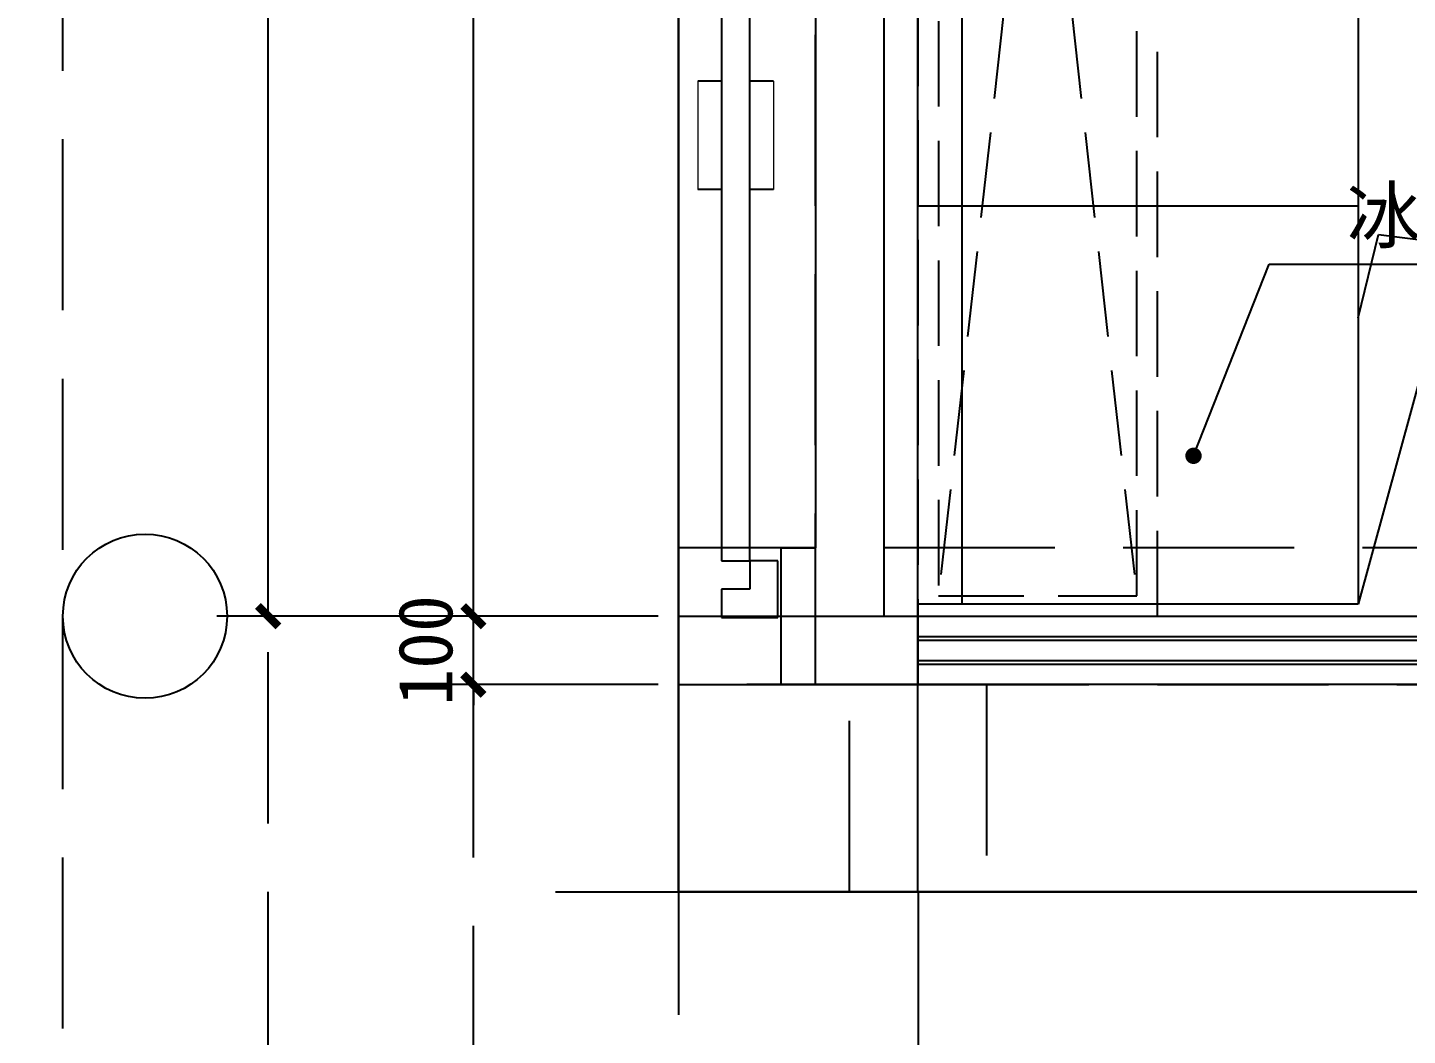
# Model space of a CAD drawing. Header units: millimetres. Extents: x -15 to 66915, y -15 to 18798.
# Drawn here: x 15682 to 17700, y 2686 to 4159 of the extents above; entities that cross this region are included whole.
import ezdxf
from ezdxf.enums import TextEntityAlignment as Align
from ezdxf.xclip import XClip

# ---------------------------------------------------------------- set-up
doc = ezdxf.new("R2010")
doc.units = ezdxf.units.MM
doc.header["$LTSCALE"] = 1000
doc.header["$XCLIPFRAME"] = 2
for name, pattern in [('125-墙体-无障碍$0$DASH', [0.35, 0.25, -0.1]), ('3#-轴线$0$DOTE', [2.42, 2, -0.2, 0.02, -0.2]), ('5#-轴线$0$DOTE', [2.42, 2, -0.2, 0.02, -0.2]), ('DASH', [0.35, 0.25, -0.1])]:
    doc.linetypes.add(name, pattern=pattern)
doc.layers.get('Defpoints').update_dxf_attribs({"color": 4, "linetype": 'DASH'})
for name, color, linetype in [('125-墙体-无障碍$0$140-墙体$0$A-WALL-CONC', 9, 'Continuous'), ('125-墙体-无障碍$0$A-DOOR', 51, 'Continuous'), ('125-墙体-无障碍$0$A-FLOR-SPCL', 225, 'Continuous'), ('125-墙体-无障碍$0$A-WALL-BLOK', 131, 'Continuous'), ('125-墙体-无障碍$0$A-WALL-CONC', 9, 'Continuous'), ('160-J-MC$0$A-DOOR', 51, 'Continuous'), ('160-J-MC$0$A-WALL-CONC', 9, 'Continuous'), ('160-J-MC$0$A-WALL-INSL', 241, 'Continuous'), ('160-墙体$0$A-COLU-CONC-HATC', 204, 'Continuous'), ('160-墙体$0$A-WALL-CONC', 9, 'Continuous'), ('3#-轴线$0$A-ANNO-DOTE', 10, '3#-轴线$0$DOTE'), ('5#-轴线$0$A-ANNO-DOTE', 10, '5#-轴线$0$DOTE'), ('AXIS_TEXT', 7, 'Continuous'), ('厨卫大样-无障碍$0$A-ANNO-AXIS', 3, 'Continuous'), ('厨卫大样-无障碍$0$A-ANNO-DIM-SYMB', 3, 'Continuous'), ('厨卫大样-无障碍$0$A-ANNO-IDEN', 3, 'Continuous'), ('厨卫大样-无障碍$0$A-ANNO-TEXT', 7, 'Continuous')]:
    doc.layers.add(name, color=color, linetype=linetype)
doc.styles.add('125-墙体-无障碍$0$单元-己庚辛$0$C_卫生间_1#$0$WC_4#$0$1F-2#core$0$1F-2#core$0$Standard', font='gbenor.shx', dxfattribs={"bigfont": 'gbcbig.shx'})
doc.styles.add('COMPLEX', font='COMPLEX')
doc.styles.add('厨卫大样-无障碍$0$_TCH_DIM', font='')
doc.styles.add('厨卫大样-无障碍$0$_TCH_DIM_T3', font='')
doc.styles.get('厨卫大样-无障碍$0$_TCH_DIM').set_extended_font_data('SimSun')
doc.styles.get('厨卫大样-无障碍$0$_TCH_DIM_T3').set_extended_font_data('SimSun')
doc.dimstyles.new('厨卫大样-无障碍$0$_TCH_ARCH&&30', dxfattribs={"dimtxt": 79.303797, "dimasz": 30, "dimexe": 75, "dimexo": 90, "dimgap": 30, "dimtad": 1, "dimdec": 0, "dimzin": 0, "dimdsep": 46, "dimtxsty": '厨卫大样-无障碍$0$_TCH_DIM_T3', "dimblk": '厨卫大样-无障碍$0$_ArchTick', "dimcen": 0.09, "dimclrt": 7, "dimazin": 2, "dimtfac": 1, "dimtdec": 0, "dimtix": 1, "dimtmove": 2, "dimatfit": 3, "dimfxl": 100, "dimtolj": 1, "dimtzin": 0, "dimarcsym": 0})

# ---------------------------------------------------------------- blocks, each defined once
blk = doc.blocks.new('140-家具-标', base_point=(48250, 37750.5))
at = {"layer": 'Defpoints'}
blk.add_lwpolyline([(52050, 37750.5), (56700, 37750.5), (56700, 45550.5), (52050, 45550.5)], close=True, dxfattribs=at)
blk = doc.blocks.new('1#2#楼$0$BGTVF')
at = {"xscale": -1}
blk.add_blockref('140-家具-标', (8550, -11100), dxfattribs=at)
blk = doc.blocks.new('160-墙体')
at = {"layer": '160-墙体$0$A-COLU-CONC-HATC'}
for points in [[(3700, 3300), (3700, 100), (3800, 33.3), (3900, 100), (3900, 3300)], [(3350, -100), (3800, -100), (3800, 33.3), (3700, 100), (3350, 100)], [(3800, 33.3), (3800, -100), (4600, -100), (4600, 100), (3900, 100)]]:
    blk.add_hatch(color=256, dxfattribs=at).paths.add_polyline_path(points)
at = {"layer": '160-墙体$0$A-WALL-CONC'}
for p, q in [((3700, 3300), (3700, 100)), ((3900, 3300), (3900, 100)), ((3350, 100), (3700, 100)), ((3900, 100), (4600, 100)), ((4600, 100), (4600, -100)), ((3350, -100), (3800, -100)), ((3800, -100), (4600, -100))]:
    blk.add_line(p, q, dxfattribs=at)
blk = doc.blocks.new('160-J-MC$0$$DorLib2D$00000009')
for p, q in [((0.4129, 0.9053), (0.4129, 0.0807)), ((0.4541, 0.9053), (0.4129, 0.9053)), ((0.4541, 0.0807), (0.4541, 0.9053)), ((0.4129, 0.7822), (0.378, 0.7822)), ((0.489, 0.7822), (0.4541, 0.7822)), ((0.4129, 0.6235), (0.378, 0.6235)), ((0.489, 0.6235), (0.4541, 0.6235)), ((-0.4941, 0.0807), (-0.4529, 0.0807)), ((-0.4941, -0.0018), (-0.4941, 0.0807)), ((-0.4529, 0.0807), (-0.4529, 0.0395)), ((0.4129, 0.0807), (0.4541, 0.0807)), ((0.4953, 0.0807), (0.4541, 0.0807)), ((0.4541, 0.0807), (0.4541, 0.0395)), ((0.4953, -0.0018), (0.4953, 0.0807)), ((-0.4529, 0.0395), (-0.4117, 0.0395)), ((-0.4117, 0.0395), (-0.4117, -0.0018)), ((0.4541, 0.0395), (0.4129, 0.0395)), ((0.4129, 0.0395), (0.4129, -0.0018)), ((-0.4941, -0.0018), (-0.4941, -0.0018)), ((-0.4117, -0.0018), (-0.4941, -0.0018)), ((0.4129, -0.0018), (0.4953, -0.0018)), ((0.4953, -0.0018), (0.4953, -0.0018))]:
    blk.add_line(p, q)
at = {"lineweight": 13}
for p, q in [((0.378, 0.7822), (0.378, 0.6235)), ((0.489, 0.7822), (0.489, 0.6235))]:
    blk.add_line(p, q, dxfattribs=at)
blk.add_arc((0.3716, 0.0817), 0.8246, 87.134, 180.0717, dxfattribs=at)
blk = doc.blocks.new('160-J-MC$0$$WINLIB2D$00000001')
at = {"color": 0}
for points in [[(-0.5, 0.5), (-0.5, -0.5)], [(-0.5, 0.5), (0.5, 0.5)], [(0.5, 0.16667), (-0.5, 0.16667)], [(0.5, -0.16667), (-0.5, -0.16667)], [(-0.5, -0.5), (0.5, -0.5)]]:
    blk.add_lwpolyline(points, dxfattribs=at)
blk = doc.blocks.new('160-J-MC')
at = {"layer": '160-J-MC$0$A-DOOR'}
blk.add_line((-4600, -220), (-5500, -220), dxfattribs=at)
at = {"layer": '160-J-MC$0$A-WALL-CONC'}
blk.add_line((-4600, 100), (-4600, -100), dxfattribs=at)
at = {"layer": '160-J-MC$0$A-WALL-INSL'}
for p, q in [((-3670, -720), (-3670, -220)), ((-3350, -720), (-3670, -720))]:
    blk.add_line(p, q, dxfattribs=at)
blk.add_lwpolyline([(-4600, -100), (-4600, -220), (-3670, -220)], dxfattribs=at)
at = {"layer": '160-J-MC$0$A-DOOR', "zscale": 320, "rotation": 180}
for name, p, xscale, yscale in [('160-J-MC$0$$WINLIB2D$00000001', (-7150, -60), 3300, -320), ('160-J-MC$0$$DorLib2D$00000009', (-5050, -60), -900, 900)]:
    blk.add_blockref(name, p, dxfattribs=dict(at, xscale=xscale, yscale=yscale))
blk = doc.blocks.new('160-家具-标', base_point=(73350, 11050.5))
at = {"layer": 'Defpoints'}
blk.add_lwpolyline([(64300, 18950.5), (69550, 18950.5), (69550, 11050.5), (64000, 11050.5), (64000, 15900.5), (64300, 15900.5)], close=True, dxfattribs=at)
blk = doc.blocks.new('1#2#楼$0$GTFBGF')
ref = blk.add_blockref('160-J-MC', (-9250, -11300), dxfattribs=dict(xscale=-1))
XClip(ref).set_block_clipping_path([(-13249.9999999999, 5349.9999999999), (-10450, 5349.9999999999), (-10450, 11800), (900, 11800), (900, -2100), (-13249.9999999998, -2100.0000000002)])
ref = blk.add_blockref('160-墙体', (-9250, -11300))
XClip(ref).set_block_clipping_path([(13249.9999999999, 5349.9999999999), (10450, 5349.9999999999), (10450, 11800), (-900, 11800), (-900, -2100), (13249.9999999998, -2100.0000000002)])
at = {"xscale": -1}
blk.add_blockref('160-家具-标', (-9150, -11200), dxfattribs=at)
blk = doc.blocks.new('1#2#楼')
ref = blk.add_blockref('1#2#楼$0$BGTVF', (14050, 15065.1))
XClip(ref).set_block_clipping_path([(-400, -3600), (2650.0000000001, 750.005130654)])
ref = blk.add_blockref('1#2#楼$0$GTFBGF', (21330, 15062.7))
XClip(ref).set_block_clipping_path([(-2949.9999658207, -3599.9999999722), (499.9999816445, 750.0044523256)])
blk = doc.blocks.new('3#-轴线')
at = {"layer": '3#-轴线$0$A-ANNO-DOTE'}
blk.add_lwpolyline([(-3000, -3200), (45757.3, -3200)], dxfattribs=at)
blk = doc.blocks.new('3#~5#楼$0$bghtrb')
blk.add_blockref('3#-轴线', (-21700, 0))
blk = doc.blocks.new('3#~5#楼')
ref = blk.add_blockref('3#~5#楼$0$bghtrb', (19579.4, 6498.9), dxfattribs=dict(xscale=-1))
XClip(ref).set_block_clipping_path([(13900, -3600), (17100, 800)])
ref = blk.add_blockref('3#~5#楼$0$bghtrb', (15481.6, 6498.9), dxfattribs=dict(xscale=-1))
XClip(ref).set_block_clipping_path([(2500.0000000895, -3602.7483048041), (5599.9999999934, 800)])
blk = doc.blocks.new('125-墙体-无障碍$0$22211')
at = {"layer": '125-墙体-无障碍$0$A-FLOR-SPCL'}
for p, q in [((710938.8, 87846.5), (710295.3, 87846.5)), ((710295.3, 87846.5), (710295.3, 86980.1)), ((710359.5, 87264.5), (710359.5, 87846.5)), ((711092.3, 87283.8), (710938.8, 87846.5)), ((710938.8, 86980.1), (710938.8, 87846.5)), ((710938.8, 87427.9), (710968.4, 87306)), ((710968.4, 87306), (711061.5, 87318.1)), ((711061.5, 87318.1), (711078, 87279.9)), ((711078, 87279.9), (711092.3, 87283.8)), ((710938.8, 87264.5), (710295.3, 87264.5)), ((710359.5, 86980.1), (710359.5, 87264.5)), ((710295.3, 86980.1), (710938.8, 86980.1))]:
    blk.add_line(p, q, dxfattribs=at)
blk = doc.blocks.new('125-墙体-无障碍$0$125-WZA')
at = {"layer": '125-墙体-无障碍$0$A-FLOR-SPCL'}
blk.add_lwpolyline([(3450, -3200), (3450, -550), (3800, -550), (3800, -150), (5450, -150), (5450, -450), (5750, -450), (5750, -3200)], dxfattribs=at)
at = {"layer": '125-墙体-无障碍$0$A-FLOR-SPCL', "linetype": '125-墙体-无障碍$0$DASH', "ltscale": 0.5}
for points in [[(3800, -550), (3450, -550), (3450, -3200), (3800, -3200)], [(3770, -580), (3480, -580), (3480, -3170), (3770, -3170)]]:
    blk.add_lwpolyline(points, close=True, dxfattribs=at)
for points in [[(3480, -580), (3770, -3170)], [(3770, -580), (3480, -3170)]]:
    blk.add_lwpolyline(points, dxfattribs=at)
at = {"layer": '125-墙体-无障碍$0$140-墙体$0$A-WALL-CONC', "xscale": -1, "rotation": 180}
blk.add_blockref('125-墙体-无障碍$0$22211', (-706845.3, 84664.1), dxfattribs=at)
at = {"layer": '125-墙体-无障碍$0$A-FLOR-SPCL', "style": '125-墙体-无障碍$0$单元-己庚辛$0$C_卫生间_1#$0$WC_4#$0$1F-2#core$0$1F-2#core$0$Standard', "width": 0.8, "flags": 9}
for tag, p in [('YSIZE', (2170.3, -6319.9, 0)), ('XSIZE', (2170.3, -6319.8, 0))]:
    blk.add_attdef(tag, p, '', height=0.356, rotation=90, dxfattribs=at)
blk = doc.blocks.new('125-墙体-无障碍$0$A$C738E77EC')
at = {"layer": '125-墙体-无障碍$0$A-DOOR'}
for points in [[(-777.5, 70), (0, 70), (0, 100), (-777.5, 100)], [(-777.5, 35), (0, 35), (0, 65), (-777.5, 65)], [(-777.5, 0), (0, 0), (0, 30), (-777.5, 30)]]:
    blk.add_lwpolyline(points, close=True, dxfattribs=at)
blk.add_lwpolyline([(-777.5, 15), (-902.5, 15), (-871.9, 50)], dxfattribs=at)
blk = doc.blocks.new('125-墙体-无障碍$0$$DorLib2D$00000009')
for p, q in [((0.4129, 0.9053), (0.4129, 0.0807)), ((0.4541, 0.9053), (0.4129, 0.9053)), ((0.4541, 0.0807), (0.4541, 0.9053)), ((0.4129, 0.7822), (0.378, 0.7822)), ((0.489, 0.7822), (0.4541, 0.7822)), ((0.4129, 0.6235), (0.378, 0.6235)), ((0.489, 0.6235), (0.4541, 0.6235)), ((-0.4941, 0.0807), (-0.4529, 0.0807)), ((-0.4941, -0.0018), (-0.4941, 0.0807)), ((-0.4529, 0.0807), (-0.4529, 0.0395)), ((0.4129, 0.0807), (0.4541, 0.0807)), ((0.4953, 0.0807), (0.4541, 0.0807)), ((0.4541, 0.0807), (0.4541, 0.0395)), ((0.4953, -0.0018), (0.4953, 0.0807)), ((-0.4529, 0.0395), (-0.4117, 0.0395)), ((-0.4117, 0.0395), (-0.4117, -0.0018)), ((0.4541, 0.0395), (0.4129, 0.0395)), ((0.4129, 0.0395), (0.4129, -0.0018)), ((-0.4941, -0.0018), (-0.4941, -0.0018)), ((-0.4117, -0.0018), (-0.4941, -0.0018)), ((0.4129, -0.0018), (0.4953, -0.0018)), ((0.4953, -0.0018), (0.4953, -0.0018))]:
    blk.add_line(p, q)
at = {"lineweight": 13}
for p, q in [((0.378, 0.7822), (0.378, 0.6235)), ((0.489, 0.7822), (0.489, 0.6235))]:
    blk.add_line(p, q, dxfattribs=at)
blk.add_arc((0.3716, 0.0817), 0.8246, 87.134, 180.0717, dxfattribs=at)
blk = doc.blocks.new('125-墙体-无障碍')
at = {"layer": '125-墙体-无障碍$0$A-WALL-BLOK'}
for p, q in [((3300, -100), (3300, -3100)), ((3400, -100), (3400, -3200)), ((3250, -3100), (3300, -3100)), ((3400, -3200), (3450, -3200)), ((3450, -3200), (3450, -3300)), ((3250, -3300), (3350, -3300)), ((3350, -3300), (3450, -3300))]:
    blk.add_line(p, q, dxfattribs=at)
at = {"layer": '125-墙体-无障碍$0$A-WALL-CONC'}
blk.add_line((3250, -3300), (3250, -3100), dxfattribs=at)
at = {"layer": 'Defpoints'}
for points in [[(3550, -11000), (10350, -11000), (10350, -7350), (9000, -7350.1), (9000, -6450), (4150, -6450), (4150, -3675), (6500, -3675), (6500, -5375), (7650, -5375), (7650, -3300), (3300, -3300), (3300, -100), (100, -100), (100, -3100), (100, -4900), (3550, -4900)], [(2250, -3300), (6950, -3300), (6950, -3100), (2250, -3100)], [(2200, -4900), (3450, -4900), (3450, -3300), (2200, -3300)], [(3350, -3300), (3550, -3300), (3550, -6800), (3350, -6800)]]:
    blk.add_lwpolyline(points, close=True, dxfattribs=at)
blk.add_blockref('125-墙体-无障碍$0$125-WZA', (0, 0))
at = {"xscale": -1}
blk.add_blockref('125-墙体-无障碍$0$A$C738E77EC', (3450, -3300), dxfattribs=at)
at = {"layer": '125-墙体-无障碍$0$A-DOOR', "xscale": 1000, "yscale": 1000, "zscale": 200}
blk.add_blockref('125-墙体-无障碍$0$$DorLib2D$00000009', (2750, -3200), dxfattribs=at)
blk = doc.blocks.new('5#-轴线')
at = {"layer": '5#-轴线$0$A-ANNO-DOTE'}
for points in [[(-6700, -3200), (24100, -3200)], [(3450, -14200), (3450, -3200)]]:
    blk.add_lwpolyline(points, dxfattribs=at)
blk = doc.blocks.new('厨卫大样-无障碍$0$_ArchTick')
at = {"color": 0, "linetype": 'ByBlock', "const_width": 0.4}
blk.add_lwpolyline([(-0.5, -0.5), (0.5, 0.5)], dxfattribs=at)
blk = doc.blocks.new('*D1270')
at = {"layer": 'Defpoints', "color": 0, "transparency": 16777216}
for p in [(16034, 6998.9), (16394, 6998.9), (16394, 3298.9)]:
    blk.add_point(p, dxfattribs=at)
at = {"layer": '厨卫大样-无障碍$0$A-ANNO-IDEN', "color": 0, "lineweight": -2, "transparency": 16777216}
for p, q in [((16304, 6998.9), (15959, 6998.9)), ((16034, 3298.9), (16034, 6998.9)), ((16304, 3298.9), (15959, 3298.9))]:
    blk.add_line(p, q, dxfattribs=at)
at = {"layer": '厨卫大样-无障碍$0$A-ANNO-IDEN', "color": 0, "lineweight": -2, "transparency": 16777216, "xscale": 30, "yscale": 30, "zscale": 30}
for p, rotation in [((16034, 6998.9), 90), ((16034, 3298.9), 270)]:
    blk.add_blockref('厨卫大样-无障碍$0$_ArchTick', p, dxfattribs=dict(at, rotation=rotation))
at = {"layer": '厨卫大样-无障碍$0$A-ANNO-IDEN', "color": 7, "transparency": 16777216, "insert": (15964.3, 5148.9), "char_height": 79.3, "attachment_point": 5, "rotation": 90, "style": '厨卫大样-无障碍$0$_TCH_DIM_T3'}
blk.add_mtext('\\A1;3700', dxfattribs=at)
blk = doc.blocks.new('*D1271')
at = {"layer": 'Defpoints', "color": 0, "transparency": 16777216}
for p in [(16334, 3298.9), (16694, 3298.9), (16694, 3198.9)]:
    blk.add_point(p, dxfattribs=at)
at = {"layer": '厨卫大样-无障碍$0$A-ANNO-IDEN', "color": 0, "lineweight": -2, "transparency": 16777216}
for p, q in [((16334, 3298.9), (16334, 3328.9)), ((16604, 3298.9), (16259, 3298.9)), ((16334, 3198.9), (16334, 3298.9)), ((16604, 3198.9), (16259, 3198.9)), ((16334, 3198.9), (16334, 3168.9))]:
    blk.add_line(p, q, dxfattribs=at)
at = {"layer": '厨卫大样-无障碍$0$A-ANNO-IDEN', "color": 0, "lineweight": -2, "transparency": 16777216, "xscale": 30, "yscale": 30, "zscale": 30}
for p, rotation in [((16334, 3298.9), 270), ((16334, 3198.9), 90)]:
    blk.add_blockref('厨卫大样-无障碍$0$_ArchTick', p, dxfattribs=dict(at, rotation=rotation))
at = {"layer": '厨卫大样-无障碍$0$A-ANNO-IDEN', "color": 7, "transparency": 16777216, "insert": (16264.3, 3248.9), "char_height": 79.3, "attachment_point": 5, "rotation": 90, "style": '厨卫大样-无障碍$0$_TCH_DIM_T3'}
blk.add_mtext('\\A1;100', dxfattribs=at)
blk = doc.blocks.new('*D1272')
at = {"layer": 'Defpoints', "color": 0, "transparency": 16777216}
for p in [(16334, 6398.9), (16694, 6398.9), (16694, 3298.9)]:
    blk.add_point(p, dxfattribs=at)
at = {"layer": '厨卫大样-无障碍$0$A-ANNO-IDEN', "color": 0, "lineweight": -2, "transparency": 16777216}
for p, q in [((16604, 6398.9), (16259, 6398.9)), ((16334, 3298.9), (16334, 6398.9)), ((16604, 3298.9), (16259, 3298.9))]:
    blk.add_line(p, q, dxfattribs=at)
at = {"layer": '厨卫大样-无障碍$0$A-ANNO-IDEN', "color": 0, "lineweight": -2, "transparency": 16777216, "xscale": 30, "yscale": 30, "zscale": 30}
for p, rotation in [((16334, 6398.9), 90), ((16334, 3298.9), 270)]:
    blk.add_blockref('厨卫大样-无障碍$0$_ArchTick', p, dxfattribs=dict(at, rotation=rotation))
at = {"layer": '厨卫大样-无障碍$0$A-ANNO-IDEN', "color": 7, "transparency": 16777216, "insert": (16264.3, 4848.9), "char_height": 79.3, "attachment_point": 5, "rotation": 90, "style": '厨卫大样-无障碍$0$_TCH_DIM_T3'}
blk.add_mtext('\\A1;3100', dxfattribs=at)
blk = doc.blocks.new('_AXISO')
blk.add_circle((0, 0), 0.5)
at = {"layer": 'AXIS_TEXT', "style": 'COMPLEX', "width": 1.041667}
blk.add_attdef('A', text='', height=0.56, dxfattribs=at).set_placement((-0.25, -0.28), (0.25, -0.28), align=Align.FIT)
blk = doc.blocks.new('厨卫大样-无障碍')
at = {"layer": '厨卫大样-无障碍$0$A-ANNO-AXIS'}
blk.add_line((16274, 3298.9), (15974, 3298.9), dxfattribs=at)
ref = blk.add_blockref('125-墙体-无障碍', (13534, 6498.9))
XClip(ref).set_block_clipping_path([(3100, -3602.7483046764), (6100, 800)])
at = {"layer": '厨卫大样-无障碍$0$A-ANNO-AXIS', "xscale": 240, "yscale": 240, "zscale": 240}
blk.add_blockref('_AXISO', (15854, 3298.9), dxfattribs=at)
at = {"layer": '厨卫大样-无障碍$0$A-ANNO-IDEN'}
dim = blk.add_aligned_dim(p1=(16394, 3298.9), p2=(16394, 6998.9), distance=360, dimstyle='厨卫大样-无障碍$0$_TCH_ARCH&&30', dxfattribs=at)
dim.commit()
dim.dimension.update_dxf_attribs({"geometry": '*D1270', "text_midpoint": (15964.3, 5148.9)})
at = {"layer": 'Defpoints'}
for points in [[(15734, 8198.9), (20534, 8198.9), (20534, 1996.1), (15734, 1996.1)], [(16034, 7898.9), (20234, 7898.9), (20234, 2296.1), (16034, 2296.1)], [(16334, 7598.9), (19934, 7598.9), (19934, 2596.1), (16334, 2596.1)]]:
    blk.add_lwpolyline(points, close=True, dxfattribs=at)
at = {"layer": 'Defpoints', "ltscale": 800}
blk.add_lwpolyline([(16634, 7298.9), (19634, 7298.9), (19634, 2896.1), (16634, 2896.1)], close=True, dxfattribs=at)
at = {"layer": '厨卫大样-无障碍$0$A-ANNO-AXIS'}
blk.add_line((16984.1, 2896.1), (16984.1, 2236.1), dxfattribs=at)
at = {"layer": '厨卫大样-无障碍$0$A-ANNO-DIM-SYMB'}
for points in [[(16634, 7478.9), (16634, 5131.3), (16697, 5108.3), (16571, 5086.1), (16634, 5063.8), (16634, 2716.1)], [(16454, 2896.1), (18100.2, 2896.1), (18123.2, 2959.1), (18145.4, 2833.1), (18167.8, 2896.1), (19814, 2896.1)]]:
    blk.add_lwpolyline(points, dxfattribs=at)
at = {"layer": '厨卫大样-无障碍$0$A-ANNO-IDEN'}
for p, q in [((17386.8, 3533.3), (17497.4, 3813.6)), ((17497.4, 3813.6), (17858.1, 3813.6))]:
    blk.add_line(p, q, dxfattribs=at)
at = {"layer": '厨卫大样-无障碍$0$A-ANNO-IDEN', "const_width": 12}
blk.add_lwpolyline([(17384.6, 3527.8, 1), (17389, 3538.9, 1)], format="xyb", close=True, dxfattribs=at)
at = {"layer": 'Defpoints'}
ref = blk.add_blockref('5#-轴线', (13534, 6498.9), dxfattribs=at)
XClip(ref).set_block_clipping_path([(3100, -3602.7483046764), (6100, 800)])
at = {"layer": '厨卫大样-无障碍$0$A-ANNO-TEXT', "color": 7, "style": '厨卫大样-无障碍$0$_TCH_DIM'}
blk.add_text('冰箱', height=79.3, dxfattribs=at).set_placement((17610.8, 3845.1))
at = {"layer": '厨卫大样-无障碍$0$A-ANNO-IDEN'}
for p1, p2, picture, middle in [((16694, 3298.9), (16694, 6398.9), '*D1272', (16264.3, 4848.9)), ((16694, 3198.9), (16694, 3298.9), '*D1271', (16264.3, 3248.9))]:
    dim = blk.add_aligned_dim(p1=p1, p2=p2, distance=360, dimstyle='厨卫大样-无障碍$0$_TCH_ARCH&&30', dxfattribs=at)
    dim.commit()
    dim.dimension.update_dxf_attribs({"geometry": picture, "text_midpoint": middle})

msp = doc.modelspace()

# ---------------------------------------------------------------- block references
msp.add_blockref('1#2#楼', (0, 0))

# ---------------------------------------------------------------- next in the draw order: block references
msp.add_blockref('3#~5#楼', (0, 0))

# ---------------------------------------------------------------- next in the draw order: block references
msp.add_blockref('厨卫大样-无障碍', (0, 0))

doc.saveas('drawing.dxf')
